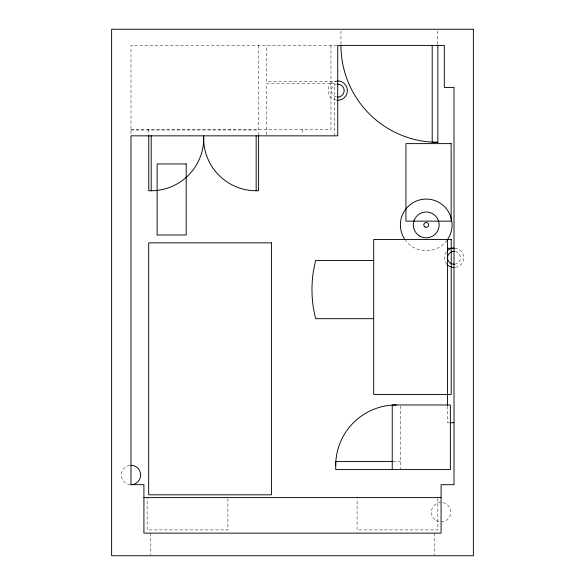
<?xml version="1.0" encoding="UTF-8"?>
<svg xmlns="http://www.w3.org/2000/svg" width="585" height="585" viewBox="0 0 585 585"><rect width="100%" height="100%" fill="white"/><g stroke="black" fill="none" stroke-linecap="round" stroke-linejoin="round"><path stroke-width="0.44" stroke-dasharray="2.92 2.19" d="M336.814 45.403L130.996 45.403L130.996 134.93M337.72 81.622L266.299 81.622L266.299 45.403M130.996 129.365L330.964 129.365L330.964 45.403M130.996 130.016L258.585 130.016M449.156 422.721L447.54 422.721L447.54 406.282M393.032 461.499L400.308 461.499M437.851 498.508L437.851 529.908L357.099 529.908L357.099 498.508M437.309 31.042L437.309 44.504M434.626 533.14L434.626 554.843M400.308 405.88L400.308 468.68M340.953 31.042L340.953 45.403M334.349 135.844L334.349 83.567L266.299 83.567L266.299 135.844M302.569 129.365L302.569 134.221M258.585 45.403L258.585 135.844M227.901 498.508L227.901 529.908L147.149 529.908L147.149 497.608M150.374 533.14L150.374 554.843M148.766 129.365L148.766 135.844M336.338 100.21A9.689 9.689 0 0 1 336.338 81.03M336.346 96.934A6.457 6.457 0 0 1 336.346 84.306M130.309 484.665A9.689 9.689 0 0 1 121.307 474.998A9.689 9.689 0 0 1 130.309 465.331M455.379 251.462A6.457 6.457 0 0 1 455.379 264.091M454.691 248.113A9.689 9.689 0 0 1 463.693 257.78A9.689 9.689 0 0 1 454.691 267.44M446.677 264.12A9.689 9.689 0 0 1 446.677 251.433M446.911 240.398A25.842 25.842 0 0 1 405.537 240.398M436.234 520.533A9.689 9.689 0 0 0 450.772 512.146A9.689 9.689 0 0 0 436.234 503.751A9.689 9.689 0 0 0 436.234 520.533"/><path stroke-width="0.88" d="M437.851 45.403L437.851 142.301L432.198 142.301L432.198 45.403M258.585 135.844L258.585 190.754L256.164 190.754A52.54 52.54 0 0 1 203.675 135.844A52.54 52.54 0 0 1 151.186 190.754L148.766 190.754L148.766 135.844M447.54 248.296L454.004 248.296M373.698 260.544L315.556 260.544L313.377 271.411A119.245 119.245 0 0 0 313.37 307.812L315.556 318.686L373.698 318.686M449.967 422.721L454.004 422.721M392.118 461.499L335.71 461.499L335.71 469.572L450.377 469.572L450.377 404.974L392.235 404.974L392.235 469.572M130.996 484.687L143.917 484.687L143.917 533.14L441.083 533.14L441.083 484.687L454.004 484.687L454.004 87.392L444.315 87.392L444.315 45.403L337.72 45.403L337.72 135.844L130.996 135.844L130.996 484.687A9.689 9.689 0 0 0 140.685 474.998A9.689 9.689 0 0 0 130.996 465.309M143.917 497.608L441.083 497.608M447.54 239.455L447.54 405.368M256.164 135.844L256.164 190.754M151.186 135.844L151.186 190.754M437.851 142.301A96.905 96.905 0 0 1 340.953 45.403M337.033 80.957A9.689 9.689 0 0 1 347.41 90.624A9.689 9.689 0 0 1 337.033 100.284M337.26 84.174A6.457 6.457 0 0 1 344.177 90.624A6.457 6.457 0 0 1 337.26 97.066M454.465 264.223A6.457 6.457 0 0 1 447.54 257.78A6.457 6.457 0 0 1 454.465 251.331M454.004 267.469A9.689 9.689 0 0 1 447.152 264.632M447.152 250.928A9.689 9.689 0 0 1 454.004 248.084M335.71 465.536A60.562 60.562 0 0 1 396.272 404.974M404.484 238.885A25.842 25.842 0 0 1 409.617 205.123A25.842 25.842 0 0 1 443.759 205.935A25.842 25.842 0 0 1 447.276 239.901M473.382 29.25L111.618 29.25L111.618 555.75L473.382 555.75L473.382 29.25M451.152 143.618L405.931 143.618L405.931 221.137L451.152 221.137L451.152 143.618M186.191 163.946L157.124 163.946L157.124 235.009L186.191 235.009L186.191 163.946M451.218 239.455L373.698 239.455L373.698 394.502L451.218 394.502L451.218 239.455M271.425 242.863L148.678 242.863L148.678 494.808L271.425 494.808L271.425 242.863M419.767 236.106A12.921 12.921 0 0 0 439.145 224.918A12.921 12.921 0 0 0 419.767 213.73A12.921 12.921 0 0 0 419.767 236.106M424.864 226.921A2.42 2.42 0 0 0 428.644 225.086A2.42 2.42 0 0 0 425.163 222.739A2.42 2.42 0 0 0 424.864 226.921"/></g></svg>
